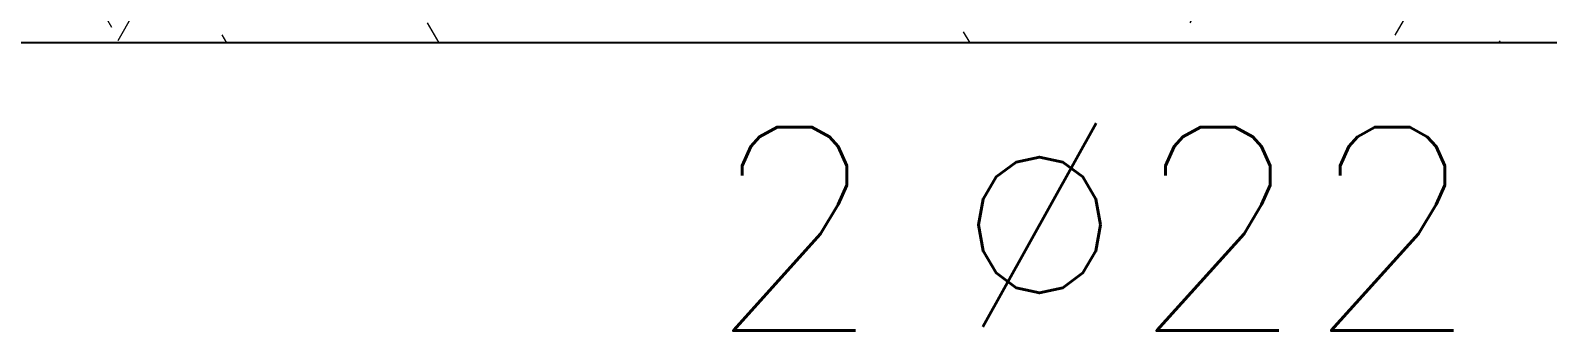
# Model space of a CAD drawing. Extents: x -9133 to 18268, y -11863 to 17290.
# Drawn here: x 567.7 to 651.6, y 3456.6 to 3473.2 of the extents above; entities that cross this region are included whole.
import ezdxf
from ezdxf.enums import TextEntityAlignment as Align

# ---------------------------------------------------------------- set-up
doc = ezdxf.new("R2010")
doc.units = 0
doc.header["$LTSCALE"] = 30
doc.header["$MEASUREMENT"] = 0
doc.linetypes.add('EJEG$0$RLE-PROYECCION', pattern=[0.71438, 0.47625, -0.23813])
doc.layers.get('0').update_dxf_attribs({"linetype": 'CONTINUOUS'})
doc.layers.add('EJEG$0$RLA-ACHURADO', color=30, linetype='EJEG$0$RLE-PROYECCION', lineweight=15, transparency=0.7)
doc.layers.add('EJEG$0$RLA-CONTORNO', color=30, linetype='CONTINUOUS', lineweight=25)
doc.layers.add('EJEG$0$RLA-FE', color=7, linetype='CONTINUOUS')
doc.styles.add('EJEG$0$RomanS', font='romans.shx', dxfattribs={"height": 11.25})

# ---------------------------------------------------------------- blocks, each defined once
blk = doc.blocks.new('*U134')
at = {"layer": 'EJEG$0$RLA-FE', "color": 3, "style": 'EJEG$0$RomanS', "flags": 8}
for tag, p in [('F=', (113.971, -19.895)), ('NUM', (128.379, -19.895))]:
    blk.add_attdef(tag, text='', height=11.25, dxfattribs=at).set_placement(p, align=Align.RIGHT)
at = {"layer": 'EJEG$0$RLA-FE', "color": 3, "style": 'EJEG$0$RomanS'}
for tag, p, flags in [('PHI', (132.275, -19.681), 12), ('DIAM', (142.131, -19.895), 12), ('MINUS', (164.149, -19.895), 13), ('MARK', (177.541, -19.895), 13), ('TEXTO_FE1', (180.842, -19.895), 8), ('TEXTO_FE2', (248.364, -19.877), 8), ('TIPO', (328.802, -57.917), 13), ('NVECES', (314.927, -76.855), 13), ('NUMFE', (318.862, -96.617), 13), ('CAPA', (327.058, -115.737), 13), ('DESPLAZA', (277.176, -134.17), 13), ('ESPACIO', (283.222, -152.533), 13), ('CANT', (297.058, -171.333), 13)]:
    blk.add_attdef(tag, p, '', height=11.25, dxfattribs=dict(at, flags=flags))
blk = doc.blocks.new('EJEG')
at = {"layer": 'EJEG$0$RLA-ACHURADO'}
h = blk.add_hatch(dxfattribs=at)
h.set_pattern_fill('SAND - DENSE', color=256, style=0, pattern_type=2)
h.set_pattern_definition([(0, (-424.688, -2039.478), (20.32, 5.08), [1.676, -13.564, 1.676, -13.564, -81.28]), (0, (-424.688, -2039.478), (20.32, 5.08), [-30.48, 1.676, -28.804, 1.676, -13.564, -35.56]), (0, (-424.688, -2039.478), (20.32, 5.08), [-76.2, 1.676, -8.484, 1.676, -23.724]), (120, (-417.068, -2036.938), (-14.559409, 15.057636), [1.676, -13.564, 1.676, -13.564, -81.28]), (120, (-417.068, -2036.938), (-14.559409, 15.057636), [-30.48, 1.676, -28.804, 1.676, -13.564, -35.56]), (120, (-417.068, -2036.938), (-14.559409, 15.057636), [-76.2, 1.676, -8.484, 1.676, -23.724]), (240, (-414.528, -2026.778), (-5.760591, -20.137636), [1.676, -13.564, 1.676, -13.564, -81.28]), (240, (-414.528, -2026.778), (-5.760591, -20.137636), [-30.48, 1.676, -28.804, 1.676, -13.564, -35.56]), (240, (-414.528, -2026.778), (-5.760591, -20.137636), [-76.2, 1.676, -8.484, 1.676, -23.724])])
h.paths.add_polyline_path([(-1330.386, 1103), (-1239.816, 1103), (-1239.816, 1168), (-1586.816, 1168), (-1586.816, 1103), (-1435.523, 1103)], flags=0)
at = {"layer": 'EJEG$0$RLA-CONTORNO'}
blk.add_line((-1239.816, 1103), (-1586.816, 1103), dxfattribs=at)
at = {"layer": 'EJEG$0$RLA-FE'}
ref = blk.add_blockref('*U134', (-1644.316, 1107), dxfattribs=at)
ref.add_attrib('DIAM', '22', (-1502.185, 1087.105), dxfattribs={"color": 3, "height": 11.25, "style": 'EJEG$0$RomanS'})
ref.add_attrib('NUM', '2', dxfattribs={"color": 3, "height": 11.25, "style": 'EJEG$0$RomanS'}).set_placement((-1515.937, 1087.105), align=Align.RIGHT)
ref.add_attrib('PHI', '%%C', (-1512.041, 1087.319), dxfattribs={"color": 3, "height": 11.25, "style": 'EJEG$0$RomanS'})

msp = doc.modelspace()

# ---------------------------------------------------------------- block references
msp.add_blockref('EJEG', (2130.72, 2369.469))

doc.saveas('drawing.dxf')
